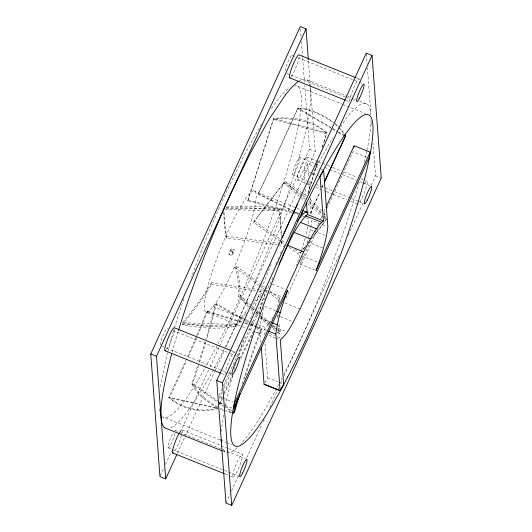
<?xml version="1.0" encoding="UTF-8"?>
<svg xmlns="http://www.w3.org/2000/svg" width="532" height="532" viewBox="0 0 532 532"><rect width="100%" height="100%" fill="white"/><g stroke="black" fill="none" stroke-linecap="round" stroke-linejoin="round"><path stroke-width="0.4" stroke-dasharray="2.66 2" d="M246.05 313.248A679.583 180.607 -81.8 0 0 236.427 326.329C218.579 329.301 199.912 328.59 182.303 324.44A705.977 187.623 -81.8 0 0 204.248 295.839L211.537 284.46L211.57 282.738L264.783 290.379M277.757 307.09L278.482 299.775L279.659 298.372L268.407 290.02M279.087 303.32L279.659 298.372L278.715 300.434M291.829 212.667L247.732 200.923L254.116 180.548A705.977 56.558 -75.1 0 0 273.488 118.51C291.755 116.382 313.049 119.64 326.741 132.734L326.648 133.612A679.583 54.444 -75.1 0 0 323.523 143.494M260.913 342.409L259.802 327.652L261.159 318.415L264.191 306.159L275.656 310.761M307.822 226.818L305.887 235.25M308.267 223.739L308.946 219.131M308.56 237.199L310.681 228.002M310.794 227.231L311.805 220.308L326.329 226.14M277.265 244.753L226.233 238.01L226.512 236.241L225.588 230.409A679.583 48.133 -82.5 0 1 224.045 212.281M278.09 244.866L281.381 245.299L281.621 240.876M160.385 386.724L166.43 357.152A178.692 26.999 -68.1 0 1 167.533 352.749M250.113 322.645L216.464 303.692L215.473 304.211L210.246 324.141A679.583 252.806 -60.6 0 1 205.831 339.429M216.464 303.692L211.237 323.616A679.583 252.806 -60.6 0 1 206.589 339.675M259.051 314.199L261.325 305.002L265.834 290.552M305.129 238.316L301.631 250.02M306.944 243.323L308.367 237.97M301.405 250.745L300.055 255.067A65.429 9.889 -68.1 0 1 296.377 265.455M247.732 200.923L254.023 181.425A705.977 56.558 -75.1 0 0 273.395 119.394L273.488 118.51L326.741 132.734A679.583 54.444 -75.1 0 0 323.376 143.374M315.363 270.229L300.075 264.085L302.914 256.258L318.203 262.396M257.269 326.681L261.564 329.102L260.574 329.621L252.993 350.781A705.977 262.622 -60.6 0 0 241.827 385.002M261.564 329.102L253.99 350.262A705.977 262.622 -60.6 0 0 244.6 378.804M241.728 321.787L206.921 311.034L197.851 333.085A705.977 275.696 -72.8 0 1 186.845 358.189M206.921 311.034L207.413 311.812L198.343 333.857A705.977 275.696 -72.8 0 1 187.995 357.497M310.163 213.638L317.132 198.01A679.583 67.025 -63.7 0 1 319.606 192.511M310.568 213.219L317.538 197.598A679.583 67.025 -63.7 0 1 320.011 192.099M160.312 475.814L163.424 469.011M165.492 464.476L171.71 450.863M180.348 431.964L208.664 369.966M210.047 366.94L219.024 347.283M219.37 346.525L309.518 149.186L304.716 85.406M177.422 453.231L214.635 371.762M214.981 371.01L224.63 349.883M226.007 346.871L315.257 151.494L308.341 59.551M222.13 388.732L218.679 396.28L222.502 397.816M223.507 385.713L272.796 277.817M219.184 398.481L221.937 392.45M224.005 387.921L231.58 371.336M238.815 355.502L263.958 300.46M264.304 299.702L265.335 297.441M300.075 264.085L312.131 237.698M317.644 225.635L319.02 222.615M320.743 218.845L321.774 216.584M323.842 212.062L325.218 209.043M286.063 298.06L318.123 227.889M323.981 215.061L325.704 211.284M327.08 208.271L352.929 151.68L366.688 157.206M225.967 503.092L230.097 494.042M231.48 491.023L238.715 475.182M246.635 457.833L261.797 424.642M263.18 421.623L264.211 419.362M269.724 407.293L277.305 390.694M277.651 389.943L278.682 387.675M280.75 383.153L282.472 379.382M283.855 376.363L339.675 254.156M348.287 235.297L363.103 202.858M371.03 185.508L375.512 175.706L373.078 143.401M293.85 211.683L258.2 194.087L268.327 172.461A705.977 69.626 -63.7 0 0 297.621 108.415L298.026 107.996C311.426 108.708 323.915 115.171 334.475 123.091M258.2 194.087L268.733 172.049A705.977 69.626 -63.7 0 0 298.026 108.003L337.787 131.477M217.342 345.221L206.004 366.076M307.057 184.744L308.141 182.503M218.053 343.745L234.512 309.817A178.473 26.966 -68.1 0 0 294.914 85.466M253.405 331.05L245.737 346.392A679.583 265.388 -72.8 0 0 240.484 357.298M252.062 335.399L246.23 347.17A679.583 265.388 -72.8 0 0 239.992 360.137M261.458 124.129L244.288 155.091L225.754 193.362A178.692 26.999 -68.1 0 0 191.374 277.398M311.832 175.088L329.521 143.181L333.178 137.735M198.409 379.768L205.598 366.794M305.062 184.092L304.011 170.12L307.556 163.73L314.432 166.496M264.843 382.807L267.603 377.84L264.943 342.488M211.57 282.738L204.281 294.123A705.977 187.623 -81.8 0 1 182.336 322.711L182.303 324.44L236.427 326.322L236.461 324.6A679.583 180.607 -81.8 0 1 248.005 309.072M340.487 126.849L345.74 119.015A187.736 28.362 -68.1 0 1 370.904 114.407L367.413 68.029M280.371 241.242L253.551 222.383L256.63 218.18M289.089 247.373L299.15 254.449L301.012 251.929M253.551 222.383L262.821 210.067A705.977 18.44 -54.9 0 1 284.933 181.538L292.168 185.615L302.642 193.123M257.814 216.763L261.897 211.43M304.969 246.948L306.226 245.358M304.876 247.254L299.15 254.449M302.974 249.475L304.557 247.48M248.617 307.137L238.742 296.45A679.583 150.23 -53.4 0 0 236.8 273.614L234.818 267.357L235.989 265.953L259.144 283.144M261.192 295.446L257.541 299.403A679.583 180.607 -81.8 0 0 251.816 306.06M308.361 218.233L307.962 218.652L305.734 217.548M262.123 292.853L257.574 297.681A679.583 180.607 -81.8 0 0 254.715 300.946M206.715 312.37L210.473 309.764L215.573 303.187A65.429 9.889 -68.1 0 0 253.95 210.925A65.429 9.889 -68.1 0 0 236.421 214.11A65.429 9.889 -68.1 0 0 204.128 305.268L204.554 310.841L206.715 312.37L245.751 328.058M255.699 332.054L259.523 333.597L263.287 330.984L268.387 324.414A65.429 9.889 -68.1 0 0 272.783 317.311M265.515 332.593L264.264 333.464L264.384 335.1M226.339 207.108C244.055 205.206 262.096 206.183 279.639 209.216A705.977 50.001 -82.5 0 1 281.388 233.521L281.488 235.862M226.06 208.877C243.776 206.975 261.824 207.946 279.36 210.978A705.977 50.001 -82.5 0 1 281.115 235.29L281.215 237.624M226.266 207.706L279.639 209.216L279.36 210.978L225.169 209.455M231.779 412.879L226.393 411.721M226.512 236.241L280.012 243.317M211.537 284.46L255.746 290.811M259.018 291.283L263.932 291.988M231.127 412.16L225.342 410.445M247.826 200.045L298.339 213.492M292.627 212.88L298.239 214.369M244.893 322.764L249.641 324.227M250.432 324.473L255.972 326.183M207.413 311.812L243.802 323.05M244.594 323.29L249.342 324.759M250.133 325.005L256.464 326.954M225.029 411.216L220.162 409.201M356.26 77.852L359.306 79.075M292.174 55.355L295.227 56.578M298.279 57.808L358.561 82.034M359.326 82.34L362.378 83.571M306.904 79.913L347.329 96.159M348.094 96.465L352.669 98.3M353.434 98.613L355.722 99.531M359.532 101.06L367.16 104.126M286.608 73.336L345.368 96.944M346.132 97.256L350.708 99.092M351.472 99.398L356.054 101.24M346.119 100.508L349.936 102.038A12.409 1.875 -68.1 0 1 353.674 87.953A12.409 1.875 -68.1 0 1 359.559 79.753M297.614 86.304L341.877 104.092M342.641 104.398L365.531 113.595M309.518 149.186L315.257 151.494M375.512 175.706L381.251 178.014M306.738 157.033A12.409 1.875 -68.1 0 1 301.065 175.221A12.409 1.875 -68.1 0 1 298.346 173.286A12.409 1.875 -68.1 0 1 306.738 157.033L317.411 161.322M318.176 161.628L326.568 165M327.326 165.306L329.621 166.223M332.666 167.454L341.059 170.825M344.111 172.049L357.078 177.262M360.889 178.792L364.706 180.328M365.464 180.634L366.994 181.246M299.855 157.525A9.383 1.416 -68.1 0 1 295.566 171.277A9.383 1.416 -68.1 0 1 293.511 169.821A9.383 1.416 -68.1 0 1 299.855 157.525L314.352 163.351M315.117 163.656L319.692 165.499M324.274 167.334L328.849 169.176M329.614 169.482L339.536 173.472M342.588 174.696L356.327 180.215M360.137 181.751L362.432 182.669M363.19 182.975L370.059 185.735M315.197 166.802L320.55 168.957M321.315 169.262L323.609 170.187M304.011 170.12L316.241 175.035M317.005 175.341L319.3 176.265M292.766 174.888L306.498 180.408M309.551 181.638L312.603 182.862M316.42 184.398L333.976 191.447M334.734 191.759L348.473 197.279M351.526 198.502L358.395 201.262M359.153 201.568L364.5 203.716M297.361 179.996L304.989 183.061M308.041 184.285L311.087 185.515M315.669 187.35L325.584 191.334M326.342 191.64L332.447 194.094M333.212 194.399L346.937 199.919M350.754 201.448L357.617 204.208M253.551 190.802L296.41 208.025M297.175 208.331L300.241 209.561M310.455 229.538L313.508 230.768M314.272 231.074L324.979 235.377M307.416 241.801L322.711 247.945M231.314 248.69A3.126 0.472 -68.1 0 1 229.884 253.279A3.126 0.472 -68.1 0 1 229.199 252.793A3.126 0.472 -68.1 0 1 231.314 248.69L234.186 249.847A3.126 0.472 -68.1 0 1 232.757 254.429A3.126 0.472 -68.1 0 1 232.072 253.944A3.126 0.472 -68.1 0 1 234.186 249.847M228.953 254.482L231.819 255.633M272.298 284.181L285.292 289.401M269.465 292.008L281.694 296.923M284.76 302.894L300.048 309.039M277.332 315.503L279.626 316.427M280.391 316.733L291.855 321.341M261.159 318.415L270.329 322.106M272.77 326.202L277.358 328.045M278.116 328.357L285.764 331.429M213.026 306.479L245.166 319.4M245.93 319.705L250.525 321.554M251.29 321.86L257.408 324.32M258.173 324.626L265.827 327.705M259.802 327.652L266.685 330.419M269.199 333.391L274.552 335.539M277.611 336.769L282.193 338.611M268.853 335.306L274.964 337.76M275.729 338.073L279.553 339.609M248.81 329.288L254.934 331.749M231.586 350.781L234.639 352.004M172.847 330.432L229.312 353.122M230.077 353.428L235.417 355.576M236.181 355.881L237.711 356.5M267.596 377.78L278.296 382.082M279.061 382.388L282.884 383.924M161.941 346.266L165.751 347.795M166.516 348.101L221.465 370.186M222.223 370.491L227.57 372.639M228.328 372.945L232.145 374.475M221.452 373.437L224.504 374.661M223.267 398.122L233.202 402.112M219.756 403.17L224.344 405.012M225.109 405.317L231.985 408.084M219.889 439.871L162.652 416.869A178.373 26.952 -68.1 0 0 198.409 379.755M220.647 440.177L225.994 442.318M226.752 442.631L232.098 444.772M182.064 429.962L227.829 448.35M228.594 448.656L242.319 454.175A12.409 1.875 -68.1 0 1 236.654 472.363A12.409 1.875 -68.1 0 1 233.927 470.434A12.409 1.875 -68.1 0 1 242.319 454.175M175.181 430.454L245.392 458.664M223.573 451.475L225.096 452.087M168.092 447.818L239.068 476.339M225.322 474.072L229.897 475.914M230.662 476.22L232.95 477.138M220.434 408.343L223.3 409.687M258.599 193.668L298.705 213.472M294.588 212.049L298.306 213.884M302.761 216.085L304.989 217.182M217.754 406.973C207.812 401.288 197.824 393.979 192.75 383.392A679.583 252.806 -60.6 0 0 199.174 363.768M217.388 407.844C207.207 402.106 196.946 394.711 191.759 383.918A679.583 252.806 -60.6 0 0 197.931 365.072M250.825 323.05L256.557 326.276M215.473 304.211L244.826 320.749M245.538 321.155L249.834 323.569M250.552 323.975L256.278 327.2M256.996 327.606L260.574 329.621M338.498 131.896L344.177 135.248M331.702 128.538L297.627 108.415C310.768 109.1 323.044 115.358 333.464 123.058M332.414 128.957L337.381 131.889M338.093 132.308L344.483 136.079M218.958 401.733L192.75 383.392L191.759 383.918L217.295 401.786M219.63 402.205L222.994 404.553M225.681 406.435L233.748 412.081M217.967 402.259L223.347 406.016M224.019 406.488L231.407 411.662M254.476 221.019L281.302 239.885M281.973 240.358L285.325 242.712M294.715 249.315L300.075 253.086M281.042 241.714L284.394 244.075M277.777 330.305L280.45 332.194L279.28 333.604L277.272 332.187M259.523 333.597L257.362 332.061L256.943 326.488M259.809 283.636L264.437 287.074M265.102 287.566L267.749 289.528M234.818 267.357L258.638 285.039M259.297 285.531L263.932 288.969M264.59 289.461L267.237 291.43M267.902 291.915L278.482 299.775M276.5 329.328L271.579 325.444M275.33 330.738L271.613 327.818M303.28 193.628L306.432 196.175M301.711 194.486L291.243 186.978L284.002 182.902A705.977 18.44 -54.9 0 0 261.89 211.43M302.349 194.991L306.126 198.07M269.864 324.021L260.627 315.975M268.693 325.424L258.865 316.846M305.435 199.414L284.933 181.538L284.002 182.902L304.503 200.777M308.54 202.127L321.587 213.505M324.068 215.673L325.936 217.295M307.609 203.49L323.143 217.029M323.762 217.575L326.249 219.743L324.001 216.172M335.087 123.544L338.798 126.802L344.138 133.173M335.3 124.501L338.399 127.215M310.149 199.347L321.807 210.905M309.218 200.71L316.6 207.633L321.8 213.352M251.41 305.581L239.919 295.047A679.583 150.23 -53.4 0 0 237.97 272.211L235.989 265.953M252.015 306.133L260.487 313.9M261.092 314.452L270.17 322.771M272.59 324.986L276.82 328.869M277.425 329.428L280.45 332.194A705.977 156.069 -53.4 0 1 279.2 322.605M250.845 307.543L238.742 296.45L239.919 295.047L249.202 305.142M251.45 308.095L253.87 310.316M256.291 312.53L259.922 315.862M260.527 316.414L269.598 324.733M272.018 326.947L275.044 329.72M277.465 331.941L279.28 333.604A705.977 156.069 -53.4 0 1 278.156 325.444M255.958 311.679L258.851 314.372M255.367 313.627L257.681 315.782M251.51 307.43L254.801 310.602M250.885 309.365L253.631 312.005M338.904 127.76L343.732 133.585M323.656 213.079L325.777 215.965M226.233 238.01L225.315 232.178A679.583 48.133 -82.5 0 1 223.646 211.749M366.355 53.951L367.1 63.887M371.522 122.693L371.708 125.18M300.487 29.087L301.105 37.366M301.418 41.509L302.602 57.243M302.661 58.074L304.47 82.094M307.556 163.73L308.54 176.85M308.912 181.771L309.464 189.153M310.083 197.345L311.373 214.569M305.435 189.02L306.053 197.239M281.322 241.362L281.381 245.299M371.05 119.813A187.949 28.396 -68.1 0 1 367.06 149.918M366.894 150.722A187.949 28.396 -68.1 0 1 364.267 162.553M359.253 181.991A187.949 28.396 -68.1 0 1 300.733 339.376A187.949 28.396 -68.1 0 1 284.068 374.109M310.668 90.141A187.949 28.396 -68.1 0 1 240.477 315.163A187.949 28.396 -68.1 0 1 224.531 348.473M221.432 431.598A187.949 28.396 -68.1 0 1 223.733 414.016M225.362 405.49A187.949 28.396 -68.1 0 1 232.577 375.785M234.339 369.467A187.949 28.396 -68.1 0 1 235.264 366.242M235.503 365.431A187.949 28.396 -68.1 0 1 236.215 362.984M238.449 355.542A187.949 28.396 -68.1 0 1 244.354 336.922M250.492 318.834A187.949 28.396 -68.1 0 1 271.081 264.338M271.293 108.608A178.473 26.966 -68.1 0 1 289.494 87.707M224.172 349.185A187.949 28.396 -68.1 0 1 169.775 428.267M281.933 378.292A187.949 28.396 -68.1 0 1 281.228 379.662M278.748 384.423A187.949 28.396 -68.1 0 1 241.043 443.761M237.159 447.698A187.949 28.396 -68.1 0 1 222.861 449.148M167.726 351.998A178.692 26.999 -68.1 0 1 174.223 328.823M174.476 327.985A178.692 26.999 -68.1 0 1 184.358 297.288M159.673 411.276A178.373 26.952 -68.1 0 1 159.095 407.106M284.966 71.135A9.383 1.416 -68.1 0 1 288.883 59.936A9.383 1.416 -68.1 0 1 292.361 55.867M160.225 345.135A9.383 1.416 -68.1 0 1 163.73 333.903A9.383 1.416 -68.1 0 1 167.686 328.796M174.755 430.528A9.383 1.416 -68.1 0 1 175.374 430.967M174.988 433.593A9.383 1.416 -68.1 0 1 169.974 445.876A9.383 1.416 -68.1 0 1 168.292 444.679A9.383 1.416 -68.1 0 1 173.306 432.403M298.326 81.482A187.736 28.362 -68.1 0 1 310.096 86.084M310.269 87.029A187.736 28.362 -68.1 0 1 310.648 90.194M172.109 352.344A187.949 28.396 -68.1 0 1 178.193 331.323M179.583 432.536A12.409 1.875 -68.1 0 1 181.804 434.112M181.478 435.336A12.409 1.875 -68.1 0 1 174.104 451.947M174.543 329.887A12.409 1.875 -68.1 0 1 166.423 349.777M225.016 374.289A12.409 1.875 -68.1 0 1 230.296 358.063A12.409 1.875 -68.1 0 1 234.798 354.099M299.21 56.957A12.409 1.875 -68.1 0 1 291.09 76.847M364.506 183.819A12.409 1.875 -68.1 0 1 366.009 187.949A12.409 1.875 -68.1 0 1 358.182 204.108M275.749 264.291A65.429 9.889 -68.1 0 1 276.693 262.037M277.95 259.084A65.429 9.889 -68.1 0 1 278.622 257.555M280.311 253.731A65.429 9.889 -68.1 0 1 281.335 251.47M283.39 247.048A65.429 9.889 -68.1 0 1 284.746 244.215M186.519 358.927A705.977 275.696 -72.8 0 1 168.717 397.198C181.166 409.168 201.522 413.856 218.014 408.616L169.209 397.976A705.977 275.696 -72.8 0 0 186.353 361.168M219.377 403.569A679.583 265.388 -72.8 0 1 222.502 396.46M224.072 392.915A679.583 265.388 -72.8 0 1 232.364 374.621M219.563 405.052A679.583 265.388 -72.8 0 1 222.675 397.949M224.251 394.398A679.583 265.388 -72.8 0 1 233.176 374.694M321.88 187.956A679.583 67.025 -63.7 0 1 323.755 183.799M308.061 192.757A679.583 54.444 -75.1 0 1 316.347 165.858M316.593 165.08A679.583 54.444 -75.1 0 1 317.564 161.947M322.173 147.211A679.583 54.444 -75.1 0 1 323.137 144.145M277.691 318.056A705.977 156.069 -53.4 0 1 277.631 314.964M307.968 193.641A679.583 54.444 -75.1 0 1 318.196 160.484M322.319 147.324A679.583 54.444 -75.1 0 1 323.283 144.258M322.099 186.991A679.583 67.025 -63.7 0 1 324.606 181.439M205.139 341.737A679.583 252.806 -60.6 0 1 198.183 364.287M205.904 341.99A679.583 252.806 -60.6 0 1 199.42 362.984M327.18 218.373A679.583 17.756 -54.9 0 1 313.88 235.583M312.949 236.773A679.583 17.756 -54.9 0 1 310.203 240.291M326.249 219.736A679.583 17.756 -54.9 0 1 312.483 237.545M217.522 407.838C201.176 413.138 181.638 408.27 168.717 397.204L217.522 407.838M236.461 324.6C218.612 327.586 199.946 326.867 182.336 322.718L236.461 324.6M277.458 118.776L273.395 119.394L326.648 133.612C314.053 121.163 294.515 118.317 277.458 118.776M232.923 251.722L230.057 250.565A3.126 0.904 24.5 0 1 233.003 252.74L232.923 251.722"/><path stroke-width="0.8" d="M261.285 347.329L264.058 384.224L280.111 390.674L275.855 334.103C277.631 319.034 282.465 304.537 287.586 290.319L233.515 408.702L234.732 402.731L303.666 251.822C309.584 241.289 314.113 229.006 323.403 220.946L320.065 176.571L323.609 170.187L327.858 226.758C326.083 241.821 321.255 256.324 316.128 270.535L370.206 152.159L354.152 145.708L325.91 207.533M353.694 147.949L353.999 146.453M370.206 152.159L368.982 158.13L300.048 309.039C294.13 319.572 289.608 331.848 280.317 339.915L283.649 384.237L280.105 390.621L264.058 384.224M302.695 210.492L301.445 215.227L302.828 210.606M176.737 454.74L165.705 478.88L159.966 476.572L150.749 353.986L300.301 26.6L306.033 28.908L308.341 59.551M165.705 478.88L156.488 356.294L306.033 28.908M216.743 380.506L366.295 53.12L372.034 55.428L381.251 178.014L231.699 505.4L225.967 503.092L216.743 380.506L222.482 382.814L231.699 505.4M222.482 382.814L372.034 55.428M278.994 264.231C287.48 247.373 293.611 227.909 307.35 214.496L323.403 220.946M291.523 216.817L297.661 204.135M285.485 94.802L269.265 118.962L250.772 152.325L231.26 192.604A187.949 28.396 -68.1 0 0 178.446 330.492M232.078 412.134L233.422 413.071L234.419 412.553A705.977 262.622 -60.6 0 1 239.992 393.667M355.496 77.546L299.05 54.863A12.409 1.875 -68.1 0 0 292.194 66.733A12.409 1.875 -68.1 0 0 290.246 77.725M289.681 77.825L345.361 100.202M302.535 210.486L306.359 212.022M305.468 215.799L321.521 222.25M300.374 222.369L316.427 228.82M294.282 232.451L310.336 238.908M287.613 245.372L303.666 251.822M277.185 311.38L280.244 312.61M271.859 322.718L277.212 324.872M268.214 331.03L275.855 334.103M230.828 350.475L174.383 327.792A12.409 1.875 -68.1 0 0 167.527 339.669A12.409 1.875 -68.1 0 0 165.572 350.654M165.006 350.754L220.687 373.132M150.749 353.986L156.488 356.294M164.84 427.874L222.043 450.863M172.694 452.925L224.557 473.766M344.177 135.248L345.594 136.086A679.583 67.025 -63.7 0 0 324.387 182.416M344.869 134.629L345.594 136.086L345.195 136.498A679.583 67.025 -63.7 0 0 340.307 147.085M306.485 202.991L307.35 214.496M171.69 353.886A187.949 28.396 -68.1 0 0 161.076 417.647A187.949 28.396 -68.1 0 0 164.827 427.901M221.332 441.859A187.949 28.396 -68.1 0 1 221.206 439.266M282.293 237.578A187.949 28.396 -68.1 0 1 283.283 235.304M283.942 233.794A187.949 28.396 -68.1 0 1 291.523 216.837M285.485 94.809A187.736 28.362 -68.1 0 1 298.326 81.482M173.259 452.825A12.409 1.875 -68.1 0 1 173.572 446.554A12.409 1.875 -68.1 0 1 179.291 433.028M297.501 221.206A65.429 9.889 -68.1 0 1 308.148 212.787M324.926 180.747A679.583 67.025 -63.7 0 1 337.388 153.422M337.714 152.717A679.583 67.025 -63.7 0 1 339.981 147.79M233.428 413.071A705.977 262.622 -60.6 0 1 237.724 398.408M234.945 370.864A9.383 1.416 -68.1 0 0 239.234 357.112A9.383 1.416 -68.1 0 0 232.89 369.408A9.383 1.416 -68.1 0 0 234.945 370.864M367.299 200.105A9.383 1.416 -68.1 0 0 371.589 186.353A9.383 1.416 -68.1 0 0 365.245 198.642A9.383 1.416 -68.1 0 0 367.299 200.105M242.632 473.034A9.383 1.416 -68.1 0 0 246.915 459.282A9.383 1.416 -68.1 0 0 240.57 471.571A9.383 1.416 -68.1 0 0 242.632 473.034M287.706 376.955A178.553 26.979 -68.1 0 0 369.314 115.211A178.553 26.979 -68.1 0 0 248.584 349.072A178.553 26.979 -68.1 0 0 287.706 376.955M359.619 97.935A9.383 1.416 -68.1 0 0 363.908 84.182A9.383 1.416 -68.1 0 0 357.557 96.472A9.383 1.416 -68.1 0 0 359.619 97.935"/></g></svg>
